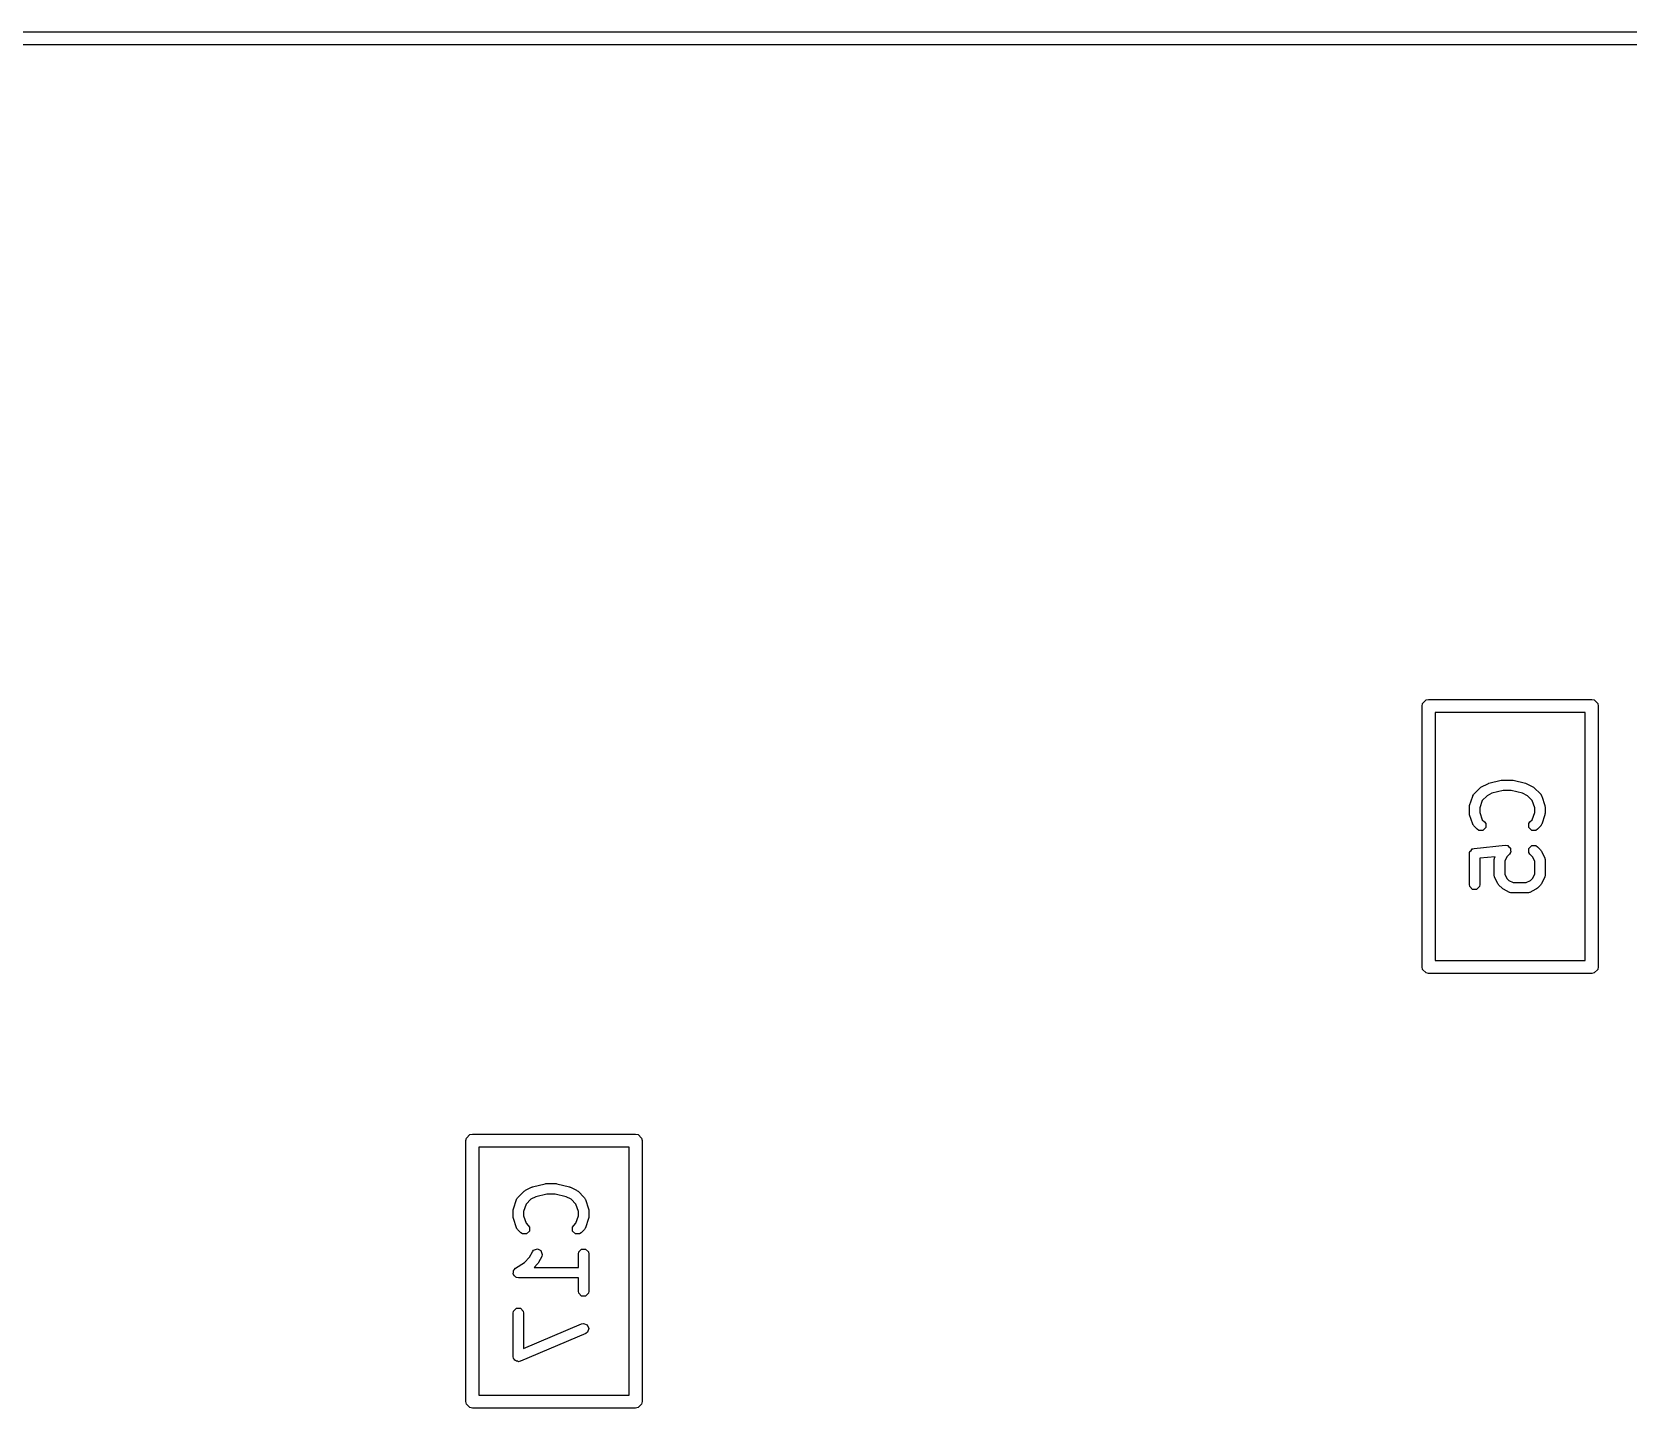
# Model space of a CAD drawing. Header units: inches. Extents: x -0.1 to 2.99, y 0.2 to 2.25.
# Drawn here: x 1.5711 to 2.0525, y 1.2015 to 1.6168 of the extents above; entities that cross this region are included whole.
import ezdxf

# ---------------------------------------------------------------- set-up
doc = ezdxf.new("R2010")
doc.units = ezdxf.units.IN
doc.header["$MEASUREMENT"] = 0
doc.layers.add('BLACK', color=250, linetype='CONTINUOUS')

msp = doc.modelspace()

# ---------------------------------------------------------------- linework, layer by layer
at = {"layer": 'BLACK', "linetype": 'CONTINUOUS'}
for p, q in [((0.73386, 1.61679), (2.46614, 1.61679)), ((2.46417, 1.61285), (0.73583, 1.61285)), ((1.99043, 1.41337), (1.99058, 1.41412)), ((1.99043, 1.33463), (1.99043, 1.41337)), ((1.99058, 1.41412), (1.99164, 1.41519)), ((1.99164, 1.41519), (1.99239, 1.41534)), ((1.99239, 1.41534), (2.04161, 1.41534)), ((1.99436, 1.4114), (1.99436, 1.3366)), ((2.03964, 1.4114), (1.99436, 1.4114)), ((2.03964, 1.3366), (2.03964, 1.4114)), ((2.04161, 1.41534), (2.04236, 1.41519)), ((2.04236, 1.41519), (2.04342, 1.41412)), ((2.04342, 1.41412), (2.04357, 1.41337)), ((2.04357, 1.41337), (2.04357, 1.33463)), ((2.00588, 1.38653), (2.00601, 1.38675)), ((2.00601, 1.38675), (2.00604, 1.38677)), ((2.00604, 1.38677), (2.00608, 1.38683)), ((2.00608, 1.38683), (2.00796, 1.38871)), ((2.00796, 1.38871), (2.00817, 1.38885)), ((2.00817, 1.38885), (2.00837, 1.389)), ((2.00837, 1.389), (2.01024, 1.38994)), ((2.01149, 1.38704), (2.01, 1.3863)), ((2.01024, 1.38994), (2.01041, 1.38998)), ((2.01041, 1.38998), (2.01056, 1.39006)), ((2.01056, 1.39006), (2.01431, 1.39099)), ((2.01489, 1.38789), (2.01149, 1.38704)), ((2.01431, 1.39099), (2.01451, 1.391)), ((2.01451, 1.391), (2.01469, 1.39104)), ((2.01469, 1.39104), (2.01751, 1.39104)), ((2.01731, 1.38789), (2.01489, 1.38789)), ((2.02071, 1.38704), (2.01731, 1.38789)), ((2.01751, 1.39104), (2.0177, 1.391)), ((2.0177, 1.391), (2.01789, 1.39099)), ((2.01789, 1.39099), (2.02164, 1.39006)), ((2.0222, 1.3863), (2.02071, 1.38704)), ((2.02164, 1.39006), (2.02179, 1.38998)), ((2.02179, 1.38998), (2.02196, 1.38994)), ((2.02196, 1.38994), (2.02384, 1.389)), ((2.02384, 1.389), (2.02403, 1.38885)), ((2.02403, 1.38885), (2.02424, 1.38871)), ((2.02424, 1.38871), (2.02612, 1.38683)), ((2.02612, 1.38683), (2.02616, 1.38677)), ((2.02616, 1.38677), (2.0262, 1.38675)), ((2.0262, 1.38675), (2.02632, 1.38653)), ((2.00468, 1.38291), (2.00473, 1.38315)), ((2.00468, 1.38103), (2.00468, 1.38291)), ((2.00473, 1.38315), (2.00476, 1.3834)), ((2.00476, 1.3834), (2.0057, 1.38622)), ((2.0057, 1.38622), (2.00574, 1.38628)), ((2.00574, 1.38632), (2.00588, 1.38653)), ((2.00574, 1.38628), (2.00574, 1.38632)), ((2.00857, 1.38487), (2.00783, 1.38265)), ((2.00783, 1.38265), (2.00783, 1.38129)), ((2.01, 1.3863), (2.00857, 1.38487)), ((2.02363, 1.38487), (2.0222, 1.3863)), ((2.02437, 1.38265), (2.02363, 1.38487)), ((2.02437, 1.38129), (2.02437, 1.38265)), ((2.02632, 1.38653), (2.02646, 1.38632)), ((2.02646, 1.38632), (2.02646, 1.38628)), ((2.02646, 1.38628), (2.0265, 1.38622)), ((2.0265, 1.38622), (2.02744, 1.3834)), ((2.02744, 1.3834), (2.02747, 1.38315)), ((2.02747, 1.38315), (2.02752, 1.38291)), ((2.02752, 1.38291), (2.02752, 1.38103)), ((2.00473, 1.38078), (2.00468, 1.38103)), ((2.00476, 1.38053), (2.00473, 1.38078)), ((2.0057, 1.37772), (2.00476, 1.38053)), ((2.00574, 1.37765), (2.0057, 1.37772)), ((2.00574, 1.37762), (2.00574, 1.37765)), ((2.00588, 1.37741), (2.00574, 1.37762)), ((2.00601, 1.37719), (2.00588, 1.37741)), ((2.00604, 1.37717), (2.00601, 1.37719)), ((2.00608, 1.3771), (2.00604, 1.37717)), ((2.00702, 1.37617), (2.00608, 1.3771)), ((2.00783, 1.38129), (2.00857, 1.37907)), ((2.00857, 1.37907), (2.00925, 1.37839)), ((2.00925, 1.37839), (2.00959, 1.37788)), ((2.00959, 1.37788), (2.00959, 1.37668)), ((2.02261, 1.37788), (2.02295, 1.37839)), ((2.02261, 1.37668), (2.02261, 1.37788)), ((2.02295, 1.37839), (2.02363, 1.37907)), ((2.02363, 1.37907), (2.02437, 1.38129)), ((2.02612, 1.3771), (2.02518, 1.37617)), ((2.02616, 1.37717), (2.02612, 1.3771)), ((2.0262, 1.37719), (2.02616, 1.37717)), ((2.02632, 1.37741), (2.0262, 1.37719)), ((2.02646, 1.37762), (2.02632, 1.37741)), ((2.0265, 1.37772), (2.02646, 1.37765)), ((2.02646, 1.37765), (2.02646, 1.37762)), ((2.02744, 1.38053), (2.0265, 1.37772)), ((2.02747, 1.38078), (2.02744, 1.38053)), ((2.02752, 1.38103), (2.02747, 1.38078)), ((2.00753, 1.37583), (2.00702, 1.37617)), ((2.00874, 1.37583), (2.00753, 1.37583)), ((2.00959, 1.37668), (2.00874, 1.37583)), ((2.02347, 1.37583), (2.02261, 1.37668)), ((2.02467, 1.37583), (2.02347, 1.37583)), ((2.02518, 1.37617), (2.02467, 1.37583)), ((2.00468, 1.36884), (2.00476, 1.36922)), ((2.00468, 1.35947), (2.00468, 1.36884)), ((2.00475, 1.3693), (2.00478, 1.36934)), ((2.00476, 1.36922), (2.00475, 1.3693)), ((2.00478, 1.36934), (2.0048, 1.36945)), ((2.0048, 1.36945), (2.00518, 1.36982)), ((2.00518, 1.36982), (2.00551, 1.37023)), ((2.00551, 1.37023), (2.00562, 1.37026)), ((2.00562, 1.37026), (2.00566, 1.3703)), ((2.00566, 1.3703), (2.00573, 1.3703)), ((2.00573, 1.3703), (2.0061, 1.37041)), ((2.0061, 1.37041), (2.01547, 1.37135)), ((2.01245, 1.36788), (2.00783, 1.36742)), ((2.00783, 1.36742), (2.00783, 1.35947)), ((2.01225, 1.36732), (2.0123, 1.36757)), ((2.0123, 1.36757), (2.01233, 1.3676)), ((2.01233, 1.3676), (2.01235, 1.36767)), ((2.01235, 1.36767), (2.01245, 1.36788)), ((2.01599, 1.36791), (2.01533, 1.3666)), ((2.01547, 1.37135), (2.01609, 1.37129)), ((2.01675, 1.36867), (2.01599, 1.36791)), ((2.01609, 1.37129), (2.01615, 1.37124)), ((2.01615, 1.37124), (2.01623, 1.37124)), ((2.01623, 1.37124), (2.01661, 1.37086)), ((2.01661, 1.37086), (2.01702, 1.37053)), ((2.01709, 1.36918), (2.01675, 1.36867)), ((2.01702, 1.37053), (2.01703, 1.37044)), ((2.01703, 1.37044), (2.01709, 1.37038)), ((2.01709, 1.37038), (2.01709, 1.36985)), ((2.01709, 1.36985), (2.01714, 1.36933)), ((2.01714, 1.36933), (2.01709, 1.36926)), ((2.01709, 1.36926), (2.01709, 1.36918)), ((2.02261, 1.37038), (2.02347, 1.37124)), ((2.02261, 1.36918), (2.02261, 1.37038)), ((2.02295, 1.36867), (2.02261, 1.36918)), ((2.02371, 1.36791), (2.02295, 1.36867)), ((2.02347, 1.37124), (2.02467, 1.37124)), ((2.02437, 1.3666), (2.02371, 1.36791)), ((2.02467, 1.37124), (2.02518, 1.3709)), ((2.02518, 1.3709), (2.02612, 1.36996)), ((2.02612, 1.36996), (2.02626, 1.36975)), ((2.02626, 1.36975), (2.02641, 1.36955)), ((2.02641, 1.36955), (2.02735, 1.36767)), ((2.02735, 1.36767), (2.02737, 1.3676)), ((2.02737, 1.3676), (2.0274, 1.36757)), ((2.0274, 1.36757), (2.02745, 1.36732)), ((2.01218, 1.36697), (2.0122, 1.36705)), ((2.01218, 1.36228), (2.01218, 1.36697)), ((2.01219, 1.36708), (2.01225, 1.36732)), ((2.0122, 1.36705), (2.01219, 1.36708)), ((2.01533, 1.3666), (2.01533, 1.36265)), ((2.01533, 1.36265), (2.01599, 1.36134)), ((2.02371, 1.36134), (2.02437, 1.36265)), ((2.02437, 1.36265), (2.02437, 1.3666)), ((2.02745, 1.36732), (2.02751, 1.36708)), ((2.02751, 1.36708), (2.0275, 1.36705)), ((2.0275, 1.36705), (2.02752, 1.36697)), ((2.02752, 1.36697), (2.02752, 1.36228)), ((2.0048, 1.35887), (2.00468, 1.35947)), ((2.00566, 1.35802), (2.0048, 1.35887)), ((2.00686, 1.35802), (2.00566, 1.35802)), ((2.00771, 1.35887), (2.00686, 1.35802)), ((2.00783, 1.35947), (2.00771, 1.35887)), ((2.0122, 1.36221), (2.01218, 1.36228)), ((2.01219, 1.36217), (2.0122, 1.36221)), ((2.01225, 1.36193), (2.01219, 1.36217)), ((2.0123, 1.36168), (2.01225, 1.36193)), ((2.01233, 1.36165), (2.0123, 1.36168)), ((2.01235, 1.36158), (2.01233, 1.36165)), ((2.01329, 1.3597), (2.01235, 1.36158)), ((2.01344, 1.3595), (2.01329, 1.3597)), ((2.01358, 1.35929), (2.01344, 1.3595)), ((2.01452, 1.35836), (2.01358, 1.35929)), ((2.01473, 1.35822), (2.01452, 1.35836)), ((2.01493, 1.35806), (2.01473, 1.35822)), ((2.0168, 1.35712), (2.01493, 1.35806)), ((2.01599, 1.36134), (2.01656, 1.36076)), ((2.01656, 1.36076), (2.01788, 1.36011)), ((2.01788, 1.36011), (2.02182, 1.36011)), ((2.02182, 1.36011), (2.02314, 1.36076)), ((2.02477, 1.35806), (2.0229, 1.35712)), ((2.02314, 1.36076), (2.02371, 1.36134)), ((2.02497, 1.35822), (2.02477, 1.35806)), ((2.02518, 1.35836), (2.02497, 1.35822)), ((2.02612, 1.35929), (2.02518, 1.35836)), ((2.02626, 1.3595), (2.02612, 1.35929)), ((2.02641, 1.3597), (2.02626, 1.3595)), ((2.02735, 1.36158), (2.02641, 1.3597)), ((2.02737, 1.36165), (2.02735, 1.36158)), ((2.0274, 1.36168), (2.02737, 1.36165)), ((2.02745, 1.36193), (2.0274, 1.36168)), ((2.02751, 1.36217), (2.02745, 1.36193)), ((2.02752, 1.36228), (2.0275, 1.36221)), ((2.0275, 1.36221), (2.02751, 1.36217)), ((2.01688, 1.3571), (2.0168, 1.35712)), ((2.0169, 1.35708), (2.01688, 1.3571)), ((2.01715, 1.35703), (2.0169, 1.35708)), ((2.01739, 1.35696), (2.01715, 1.35703)), ((2.01743, 1.35697), (2.01739, 1.35696)), ((2.01751, 1.35696), (2.01743, 1.35697)), ((2.02219, 1.35696), (2.01751, 1.35696)), ((2.02227, 1.35697), (2.02219, 1.35696)), ((2.0223, 1.35696), (2.02227, 1.35697)), ((2.02255, 1.35703), (2.0223, 1.35696)), ((2.0228, 1.35708), (2.02255, 1.35703)), ((2.02282, 1.3571), (2.0228, 1.35708)), ((2.0229, 1.35712), (2.02282, 1.3571)), ((1.99058, 1.33388), (1.99043, 1.33463)), ((1.99164, 1.33281), (1.99058, 1.33388)), ((1.99436, 1.3366), (2.03964, 1.3366)), ((2.04342, 1.33388), (2.04236, 1.33281)), ((2.04357, 1.33463), (2.04342, 1.33388)), ((1.99239, 1.33266), (1.99164, 1.33281)), ((2.04161, 1.33266), (1.99239, 1.33266)), ((2.04236, 1.33281), (2.04161, 1.33266)), ((1.70197, 1.28223), (1.70212, 1.28298)), ((1.70197, 1.20349), (1.70197, 1.28223)), ((1.70212, 1.28298), (1.70318, 1.28405)), ((1.70318, 1.28405), (1.70394, 1.2842)), ((1.70394, 1.2842), (1.75315, 1.2842)), ((1.75315, 1.2842), (1.7539, 1.28405)), ((1.7539, 1.28405), (1.75497, 1.28298)), ((1.75497, 1.28298), (1.75512, 1.28223)), ((1.75512, 1.28223), (1.75512, 1.20349)), ((1.70591, 1.28026), (1.70591, 1.20546)), ((1.75118, 1.28026), (1.70591, 1.28026)), ((1.75118, 1.20546), (1.75118, 1.28026)), ((1.71762, 1.26506), (1.7195, 1.26694)), ((1.7195, 1.26694), (1.71971, 1.26708)), ((1.71971, 1.26708), (1.71991, 1.26723)), ((1.71991, 1.26723), (1.72178, 1.26817)), ((1.72178, 1.26817), (1.72195, 1.26822)), ((1.72195, 1.26822), (1.72211, 1.26829)), ((1.72211, 1.26829), (1.72586, 1.26923)), ((1.72586, 1.26923), (1.72605, 1.26924)), ((1.72605, 1.26924), (1.72624, 1.26927)), ((1.72624, 1.26927), (1.72905, 1.26927)), ((1.72905, 1.26927), (1.72924, 1.26924)), ((1.72924, 1.26924), (1.72943, 1.26923)), ((1.72943, 1.26923), (1.73318, 1.26829)), ((1.73318, 1.26829), (1.73334, 1.26822)), ((1.73334, 1.26822), (1.7335, 1.26817)), ((1.7335, 1.26817), (1.73538, 1.26723)), ((1.73538, 1.26723), (1.73558, 1.26708)), ((1.73558, 1.26708), (1.73579, 1.26694)), ((1.73579, 1.26694), (1.73766, 1.26506)), ((1.71628, 1.26138), (1.71631, 1.26164)), ((1.71631, 1.26164), (1.71724, 1.26445)), ((1.71724, 1.26445), (1.71728, 1.26452)), ((1.71728, 1.26455), (1.71742, 1.26476)), ((1.71728, 1.26452), (1.71728, 1.26455)), ((1.71742, 1.26476), (1.71755, 1.26498)), ((1.71755, 1.26498), (1.71758, 1.265)), ((1.71758, 1.265), (1.71762, 1.26506)), ((1.72011, 1.2631), (1.71938, 1.26088)), ((1.72155, 1.26453), (1.72011, 1.2631)), ((1.72304, 1.26528), (1.72155, 1.26453)), ((1.72643, 1.26612), (1.72304, 1.26528)), ((1.72886, 1.26612), (1.72643, 1.26612)), ((1.73225, 1.26528), (1.72886, 1.26612)), ((1.73374, 1.26453), (1.73225, 1.26528)), ((1.73517, 1.2631), (1.73374, 1.26453)), ((1.73591, 1.26088), (1.73517, 1.2631)), ((1.73766, 1.26506), (1.73771, 1.265)), ((1.73771, 1.265), (1.73774, 1.26498)), ((1.73774, 1.26498), (1.73786, 1.26476)), ((1.73786, 1.26476), (1.738, 1.26455)), ((1.738, 1.26455), (1.738, 1.26452)), ((1.738, 1.26452), (1.73804, 1.26445)), ((1.73804, 1.26445), (1.73898, 1.26164)), ((1.73898, 1.26164), (1.73901, 1.26138)), ((1.71623, 1.26114), (1.71628, 1.26138)), ((1.71623, 1.25926), (1.71623, 1.26114)), ((1.71628, 1.25901), (1.71623, 1.25926)), ((1.71631, 1.25876), (1.71628, 1.25901)), ((1.71724, 1.25595), (1.71631, 1.25876)), ((1.71938, 1.26088), (1.71938, 1.25952)), ((1.71938, 1.25952), (1.72011, 1.2573)), ((1.72011, 1.2573), (1.72079, 1.25663)), ((1.7345, 1.25663), (1.73517, 1.2573)), ((1.73517, 1.2573), (1.73591, 1.25952)), ((1.73591, 1.25952), (1.73591, 1.26088)), ((1.73898, 1.25876), (1.73804, 1.25595)), ((1.73901, 1.25902), (1.73898, 1.25876)), ((1.73901, 1.26138), (1.73906, 1.26114)), ((1.73906, 1.25926), (1.73901, 1.25902)), ((1.73906, 1.26114), (1.73906, 1.25926)), ((1.71728, 1.25588), (1.71724, 1.25595)), ((1.71728, 1.25585), (1.71728, 1.25588)), ((1.71742, 1.25564), (1.71728, 1.25585)), ((1.71755, 1.25542), (1.71742, 1.25564)), ((1.71758, 1.2554), (1.71755, 1.25542)), ((1.71762, 1.25534), (1.71758, 1.2554)), ((1.71856, 1.2544), (1.71762, 1.25534)), ((1.71907, 1.25406), (1.71856, 1.2544)), ((1.72028, 1.25406), (1.71907, 1.25406)), ((1.72113, 1.25491), (1.72028, 1.25406)), ((1.72079, 1.25663), (1.72113, 1.25612)), ((1.72113, 1.25612), (1.72113, 1.25491)), ((1.73416, 1.25612), (1.7345, 1.25663)), ((1.73416, 1.25491), (1.73416, 1.25612)), ((1.73501, 1.25406), (1.73416, 1.25491)), ((1.73621, 1.25406), (1.73501, 1.25406)), ((1.73672, 1.2544), (1.73621, 1.25406)), ((1.73766, 1.25534), (1.73672, 1.2544)), ((1.73771, 1.2554), (1.73766, 1.25534)), ((1.73774, 1.25542), (1.73771, 1.2554)), ((1.73786, 1.25564), (1.73774, 1.25542)), ((1.738, 1.25585), (1.73786, 1.25564)), ((1.73804, 1.25595), (1.738, 1.25588)), ((1.738, 1.25588), (1.738, 1.25585)), ((1.71961, 1.24549), (1.72119, 1.24707)), ((1.72119, 1.24707), (1.72202, 1.24872)), ((1.72202, 1.24872), (1.72239, 1.2492)), ((1.72239, 1.2492), (1.72354, 1.24958)), ((1.72354, 1.24958), (1.72462, 1.24905)), ((1.72483, 1.24731), (1.7239, 1.24543)), ((1.72462, 1.24905), (1.725, 1.2479)), ((1.725, 1.2479), (1.72483, 1.24731)), ((1.73591, 1.24801), (1.73603, 1.24862)), ((1.73591, 1.24396), (1.73591, 1.24801)), ((1.73603, 1.24862), (1.73688, 1.24947)), ((1.73688, 1.24947), (1.73809, 1.24947)), ((1.73809, 1.24947), (1.73894, 1.24862)), ((1.73894, 1.24862), (1.73906, 1.24801)), ((1.73906, 1.24801), (1.73906, 1.23677)), ((1.71626, 1.24208), (1.71635, 1.24253)), ((1.71635, 1.24299), (1.71646, 1.24311)), ((1.71635, 1.24253), (1.71635, 1.24299)), ((1.71646, 1.24311), (1.71649, 1.24327)), ((1.71649, 1.24327), (1.71693, 1.2437)), ((1.71693, 1.2437), (1.71961, 1.24549)), ((1.7236, 1.24503), (1.72254, 1.24396)), ((1.72254, 1.24396), (1.73591, 1.24396)), ((1.72374, 1.24524), (1.7236, 1.24503)), ((1.7239, 1.24543), (1.72374, 1.24524)), ((1.71635, 1.24195), (1.71626, 1.24208)), ((1.71635, 1.24179), (1.71635, 1.24195)), ((1.71667, 1.24146), (1.71635, 1.24179)), ((1.71692, 1.24108), (1.71667, 1.24146)), ((1.71708, 1.24105), (1.71692, 1.24108)), ((1.7172, 1.24093), (1.71708, 1.24105)), ((1.7178, 1.24081), (1.7172, 1.24093)), ((1.73591, 1.24081), (1.7178, 1.24081)), ((1.73591, 1.23677), (1.73591, 1.24081)), ((1.73603, 1.23616), (1.73591, 1.23677)), ((1.73688, 1.23531), (1.73603, 1.23616)), ((1.73809, 1.23531), (1.73688, 1.23531)), ((1.73894, 1.23616), (1.73809, 1.23531)), ((1.73906, 1.23677), (1.73894, 1.23616)), ((1.71623, 1.2302), (1.71635, 1.23081)), ((1.71623, 1.21708), (1.71623, 1.2302)), ((1.71635, 1.23081), (1.7172, 1.23166)), ((1.7172, 1.23166), (1.7184, 1.23166)), ((1.7184, 1.23166), (1.71926, 1.23081)), ((1.71926, 1.23081), (1.71938, 1.2302)), ((1.71938, 1.2302), (1.71938, 1.21947)), ((1.73811, 1.22407), (1.71842, 1.21563)), ((1.71938, 1.21947), (1.73687, 1.22696)), ((1.73687, 1.22696), (1.73747, 1.22709)), ((1.73747, 1.22709), (1.73859, 1.22664)), ((1.73861, 1.22442), (1.73811, 1.22407)), ((1.73859, 1.22664), (1.73906, 1.22554)), ((1.73906, 1.22554), (1.73861, 1.22442)), ((1.71623, 1.21707), (1.71623, 1.21708)), ((1.71623, 1.21706), (1.71623, 1.21707)), ((1.71623, 1.21704), (1.71623, 1.21706)), ((1.71635, 1.21648), (1.71623, 1.21704)), ((1.71657, 1.21625), (1.71635, 1.21648)), ((1.7167, 1.21595), (1.71657, 1.21625)), ((1.71698, 1.21584), (1.7167, 1.21595)), ((1.7172, 1.21563), (1.71698, 1.21584)), ((1.71752, 1.21563), (1.7172, 1.21563)), ((1.71782, 1.21551), (1.71752, 1.21563)), ((1.71839, 1.21563), (1.71782, 1.21551)), ((1.7184, 1.21563), (1.71839, 1.21563)), ((1.71841, 1.21563), (1.7184, 1.21563)), ((1.71842, 1.21563), (1.71841, 1.21563)), ((1.70591, 1.20546), (1.75118, 1.20546)), ((1.70212, 1.20273), (1.70197, 1.20349)), ((1.70318, 1.20167), (1.70212, 1.20273)), ((1.70394, 1.20152), (1.70318, 1.20167)), ((1.75315, 1.20152), (1.70394, 1.20152)), ((1.7539, 1.20167), (1.75315, 1.20152)), ((1.75497, 1.20273), (1.7539, 1.20167)), ((1.75512, 1.20349), (1.75497, 1.20273))]:
    msp.add_line(p, q, dxfattribs=at)

doc.saveas('drawing.dxf')
